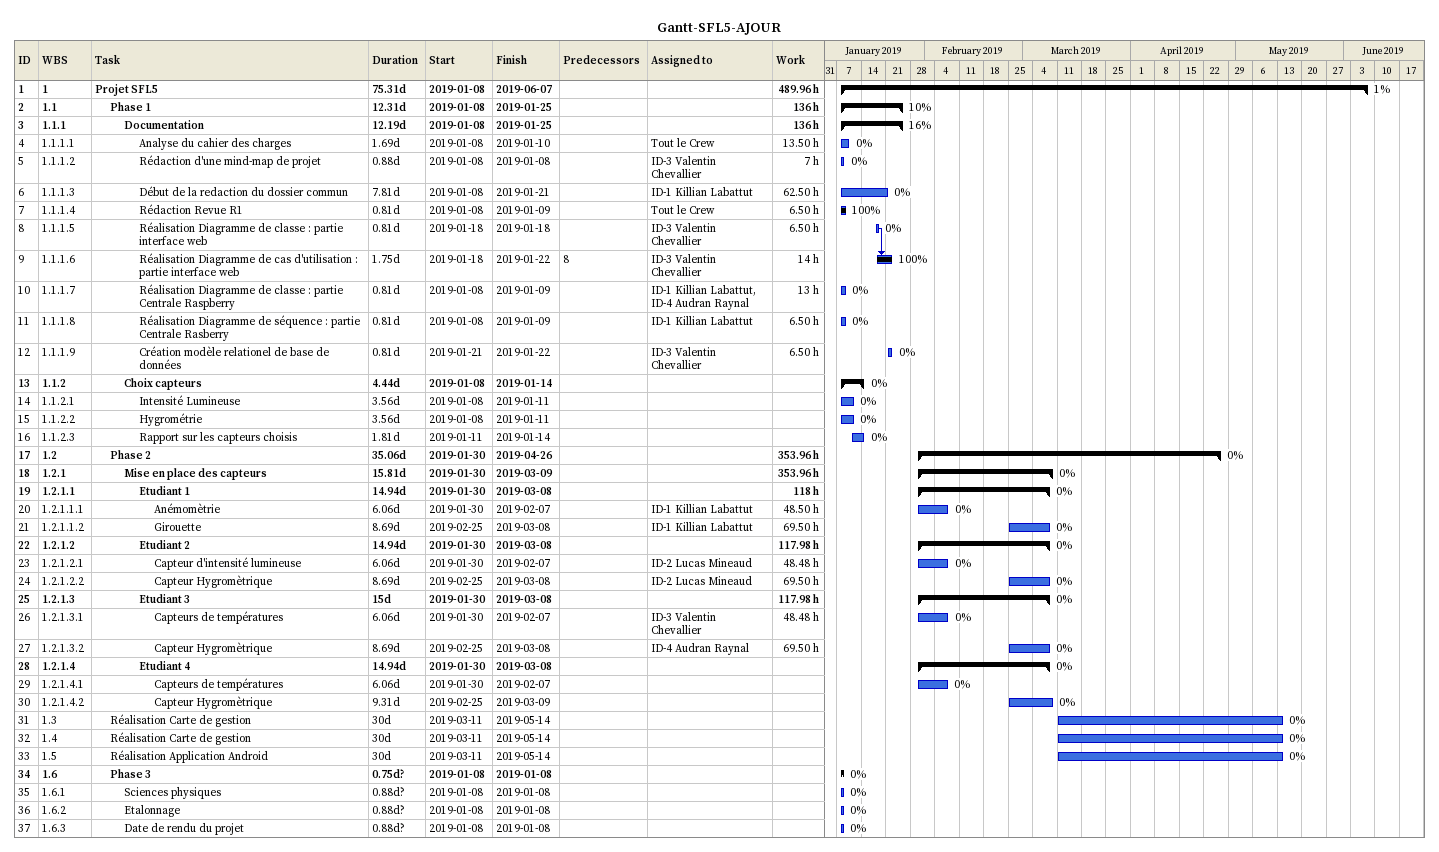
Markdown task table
Gantt-SFL5-AJOUR

| ID | WBS | Task | Duration | Start | Finish | Predecessors | Resources | % complete | Work (h) |
|---|---|---|---|---|---|---|---|---|---|
| 1 | 1 | **Projet SFL5** | 75.31d | 2019-01-08 | 2019-06-07 |  |  | 1 | 489.96 |
| 2 | 1.1 | **Phase 1** | 12.31d | 2019-01-08 | 2019-01-25 |  |  | 10 | 136 |
| 3 | 1.1.1 | **Documentation** | 12.19d | 2019-01-08 | 2019-01-25 |  |  | 16 | 136 |
| 4 | 1.1.1.1 | Analyse du cahier des charges | 1.69d | 2019-01-08 | 2019-01-10 |  | Tout le Crew | 0 | 13.50 |
| 5 | 1.1.1.2 | Rédaction d'une mind-map de projet | 0.88d | 2019-01-08 | 2019-01-08 |  | ID-3 Valentin Chevallier | 0 | 7 |
| 6 | 1.1.1.3 | Début de la redaction du dossier commun | 7.81d | 2019-01-08 | 2019-01-21 |  | ID-1 Killian Labattut | 0 | 62.50 |
| 7 | 1.1.1.4 | Rédaction Revue R1 | 0.81d | 2019-01-08 | 2019-01-09 |  | Tout le Crew | 100 | 6.50 |
| 8 | 1.1.1.5 | Réalisation Diagramme de classe : partie interface web | 0.81d | 2019-01-18 | 2019-01-18 |  | ID-3 Valentin Chevallier | 0 | 6.50 |
| 9 | 1.1.1.6 | Réalisation Diagramme de cas d'utilisation : partie interface web | 1.75d | 2019-01-18 | 2019-01-22 | 8 | ID-3 Valentin Chevallier | 100 | 14 |
| 10 | 1.1.1.7 | Réalisation Diagramme de classe : partie Centrale Raspberry | 0.81d | 2019-01-08 | 2019-01-09 |  | ID-1 Killian Labattut, ID-4 Audran Raynal | 0 | 13 |
| 11 | 1.1.1.8 | Réalisation Diagramme de séquence : partie Centrale Rasberry | 0.81d | 2019-01-08 | 2019-01-09 |  | ID-1 Killian Labattut | 0 | 6.50 |
| 12 | 1.1.1.9 | Création modèle relationel de base de données | 0.81d | 2019-01-21 | 2019-01-22 |  | ID-3 Valentin Chevallier | 0 | 6.50 |
| 13 | 1.1.2 | **Choix capteurs** | 4.44d | 2019-01-08 | 2019-01-14 |  |  | 0 |  |
| 14 | 1.1.2.1 | Intensité Lumineuse | 3.56d | 2019-01-08 | 2019-01-11 |  |  | 0 |  |
| 15 | 1.1.2.2 | Hygrométrie | 3.56d | 2019-01-08 | 2019-01-11 |  |  | 0 |  |
| 16 | 1.1.2.3 | Rapport sur les capteurs choisis | 1.81d | 2019-01-11 | 2019-01-14 |  |  | 0 |  |
| 17 | 1.2 | **Phase 2** | 35.06d | 2019-01-30 | 2019-04-26 |  |  | 0 | 353.96 |
| 18 | 1.2.1 | **Mise en place des capteurs** | 15.81d | 2019-01-30 | 2019-03-09 |  |  | 0 | 353.96 |
| 19 | 1.2.1.1 | **Etudiant 1** | 14.94d | 2019-01-30 | 2019-03-08 |  |  | 0 | 118 |
| 20 | 1.2.1.1.1 | Anémomètrie | 6.06d | 2019-01-30 | 2019-02-07 |  | ID-1 Killian Labattut | 0 | 48.50 |
| 21 | 1.2.1.1.2 | Girouette | 8.69d | 2019-02-25 | 2019-03-08 |  | ID-1 Killian Labattut | 0 | 69.50 |
| 22 | 1.2.1.2 | **Etudiant 2** | 14.94d | 2019-01-30 | 2019-03-08 |  |  | 0 | 117.98 |
| 23 | 1.2.1.2.1 | Capteur d'intensité lumineuse | 6.06d | 2019-01-30 | 2019-02-07 |  | ID-2 Lucas Mineaud | 0 | 48.48 |
| 24 | 1.2.1.2.2 | Capteur Hygromètrique | 8.69d | 2019-02-25 | 2019-03-08 |  | ID-2 Lucas Mineaud | 0 | 69.50 |
| 25 | 1.2.1.3 | **Etudiant 3** | 15d | 2019-01-30 | 2019-03-08 |  |  | 0 | 117.98 |
| 26 | 1.2.1.3.1 | Capteurs de températures | 6.06d | 2019-01-30 | 2019-02-07 |  | ID-3 Valentin Chevallier | 0 | 48.48 |
| 27 | 1.2.1.3.2 | Capteur Hygromètrique | 8.69d | 2019-02-25 | 2019-03-08 |  | ID-4 Audran Raynal | 0 | 69.50 |
| 28 | 1.2.1.4 | **Etudiant 4** | 14.94d | 2019-01-30 | 2019-03-08 |  |  | 0 |  |
| 29 | 1.2.1.4.1 | Capteurs de températures | 6.06d | 2019-01-30 | 2019-02-07 |  |  | 0 |  |
| 30 | 1.2.1.4.2 | Capteur Hygromètrique | 9.31d | 2019-02-25 | 2019-03-09 |  |  | 0 |  |
| 31 | 1.3 | Réalisation Carte de gestion | 30d | 2019-03-11 | 2019-05-14 |  |  | 0 |  |
| 32 | 1.4 | Réalisation Carte de gestion | 30d | 2019-03-11 | 2019-05-14 |  |  | 0 |  |
| 33 | 1.5 | Réalisation Application Android | 30d | 2019-03-11 | 2019-05-14 |  |  | 0 |  |
| 34 | 1.6 | **Phase 3** | 0.75d? | 2019-01-08 | 2019-01-08 |  |  | 0 |  |
| 35 | 1.6.1 | Sciences physiques | 0.88d? | 2019-01-08 | 2019-01-08 |  |  | 0 |  |
| 36 | 1.6.2 | Etalonnage | 0.88d? | 2019-01-08 | 2019-01-08 |  |  | 0 |  |
| 37 | 1.6.3 | Date de rendu du projet | 0.88d? | 2019-01-08 | 2019-01-08 |  |  | 0 |  |
